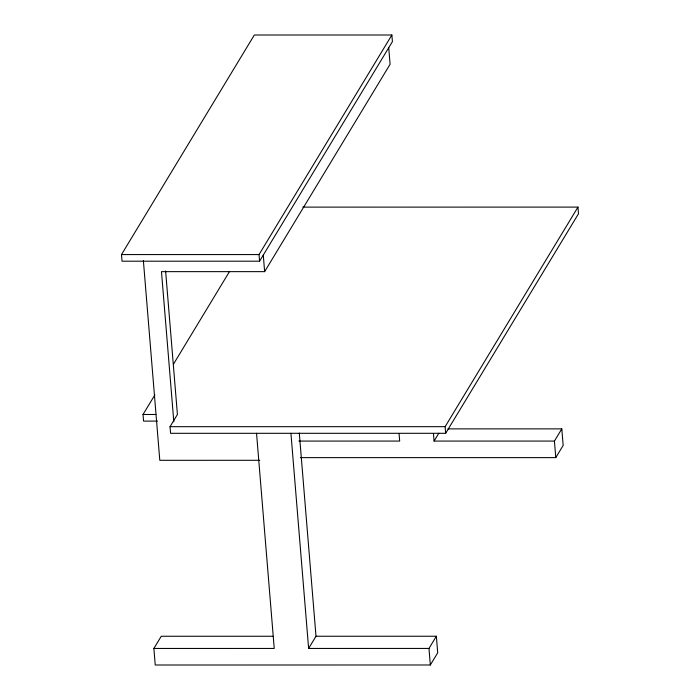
<?xml version="1.0" encoding="UTF-8"?>
<svg xmlns="http://www.w3.org/2000/svg" width="700" height="700" viewBox="0 0 700 700"><rect width="100%" height="100%" fill="white"/><g stroke="black" fill="none" stroke-linecap="round" stroke-linejoin="round"><path stroke-width="1.05" d="M121.494 254.572L254.328 35.009L391.877 35L392.42 41.624L259.586 261.188L122.036 261.196L121.494 254.572L259.044 254.572L391.877 35M157.535 421.111L143.57 421.111L143.028 414.488L154.893 394.879M173.53 364.061L229.46 271.609M302.864 207.121L577.964 207.104L578.506 213.727L445.672 433.3L170.572 433.309L170.03 426.685L177.415 414.488L165.611 270.988M173.819 421.767L161.472 271.644L264.635 271.644L390.092 64.269L388.727 47.722M436.354 636.239L428.969 648.436L308.621 648.445L315.998 636.247L436.354 636.239L437.71 652.794L430.334 664.991L155.234 665L153.877 648.454L161.254 636.256L272.939 636.247M447.956 428.873L561.803 428.873L554.426 441.07L434.07 441.07L438.821 433.23M445.672 433.3L445.13 426.676L577.964 207.104M300.344 457.625L555.791 457.616L563.168 445.419L561.803 428.873M143.028 414.488L155.916 414.488M170.03 426.685L445.13 426.676M298.848 441.079L399.683 441.07L399.061 433.466M259.7 460.302L159.793 460.311L143.369 260.523M153.877 648.454L274.234 648.445L256.541 433.309M554.426 441.07L555.791 457.616M433.449 433.466L434.07 441.07M428.969 648.436L430.334 664.991M299.294 433.055L315.998 636.247M290.929 433.3L308.621 648.445M263.279 255.089L264.635 271.644M259.044 254.572L259.586 261.188"/></g></svg>
